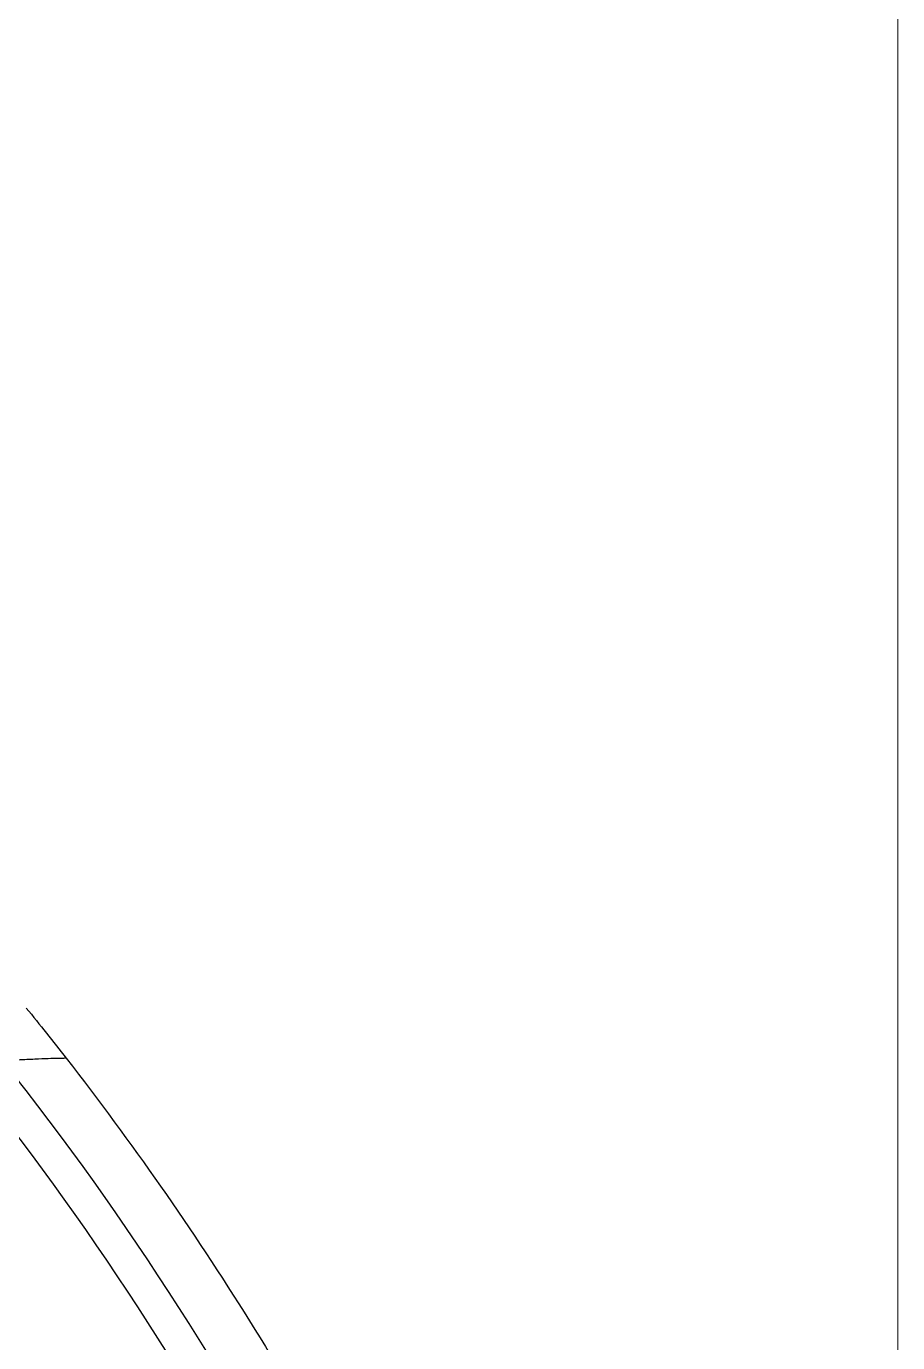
# Model space of a CAD drawing. Extents: x 0 to 1354, y 0 to 992.
# Drawn here: x 900.7 to 949.7, y 630.1 to 704.2 of the extents above; entities that cross this region are included whole.
import ezdxf

# ---------------------------------------------------------------- set-up
doc = ezdxf.new("R2010")
doc.units = 0
doc.header["$LTSCALE"] = 10
doc.header["$MEASUREMENT"] = 0
doc.layers.add('1', color=7, linetype='CONTINUOUS')
doc.layers.add('치수선', color=7, linetype='CONTINUOUS', lineweight=20)

msp = doc.modelspace()

# ---------------------------------------------------------------- linework, layer by layer
at = {"layer": '1', "color": 7, "linetype": 'Continuous'}
msp.add_open_spline([(900.658, 648.964), (901.417, 648.029), (902.167, 647.087), (902.906, 646.137)], degree=3, dxfattribs=at)
for points, knots in [([(902.906, 646.137), (902.887, 646.137), (902.85, 646.137), (902.549, 646.132), (902.062, 646.119), (901.365, 646.094), (900.472, 646.056), (899.714, 646.018), (899.331, 645.999)], [0, 0, 0, 0, 0.157597, 0.318341, 0.482591, 0.6507, 0.823036, 1, 1, 1, 1]), ([(939.976, 518.645), (940.039, 541.377), (937.023, 564.1), (927.061, 596.727), (922.87, 607.253), (912.549, 627.453), (906.427, 637.088), (899.333, 645.997)], [0, 0, 0, 0, 0.5, 0.5, 0.75, 0.75, 1, 1, 1, 1]), ([(902.906, 646.137), (904.738, 643.782), (908.3, 638.948), (913.279, 631.413), (917.906, 623.584), (922.166, 615.498), (927.341, 604.433), (931.712, 593.098), (935.27, 581.795), (937.546, 573.411), (939.493, 564.982), (941.15, 556.354), (942.533, 547.371), (943.632, 537.873), (944.373, 528.182), (944.626, 521.693), (944.693, 518.698)], [0, 0, 0, 0, 0.066499, 0.133873, 0.201247, 0.268621, 0.335995, 0.470742, 0.538116, 0.60549, 0.672864, 0.740238, 0.807612, 0.874986, 0.94236, 1, 1, 1, 1]), ([(898.386, 644.065), (905.261, 635.303), (911.284, 625.792), (921.394, 605.895), (925.502, 595.521), (931.993, 574.098), (934.341, 563.178), (937.462, 541.021), (938.224, 529.832), (938.224, 518.67)], [0, 0, 0, 0, 0.25, 0.25, 0.5, 0.5, 0.75, 0.75, 1, 1, 1, 1]), ([(888.193, 632.417), (889.532, 630.62), (892.546, 626.358), (896.092, 620.694), (898.965, 615.602), (900.982, 611.767), (902.858, 607.935), (905.171, 602.86), (907.761, 596.518), (910.525, 588.631), (913.016, 580.166), (914.688, 573.148), (915.7, 568.09), (916.345, 564.608), (917.087, 560.06), (917.833, 554.424), (918.416, 548.741), (918.828, 543.143), (919.076, 537.764), (919.18, 532.736), (919.169, 528.192), (919.081, 524.26), (918.957, 521.07), (918.867, 519.336), (918.828, 518.631), (918.821, 518.504)], [0, 0, 0, 0, 0.056439, 0.131201, 0.168582, 0.205963, 0.243344, 0.280725, 0.355487, 0.430249, 0.50501, 0.579772, 0.598463, 0.617153, 0.654534, 0.691915, 0.729296, 0.766677, 0.804058, 0.841439, 0.87882, 0.916201, 0.953582, 0.990962, 1, 1, 1, 1])]:
    msp.add_open_spline(points, degree=3, knots=knots, dxfattribs=at)
at = {"layer": '치수선'}
msp.add_line((949.7, 120.983), (949.7, 744.511), dxfattribs=at)

doc.saveas('drawing.dxf')
